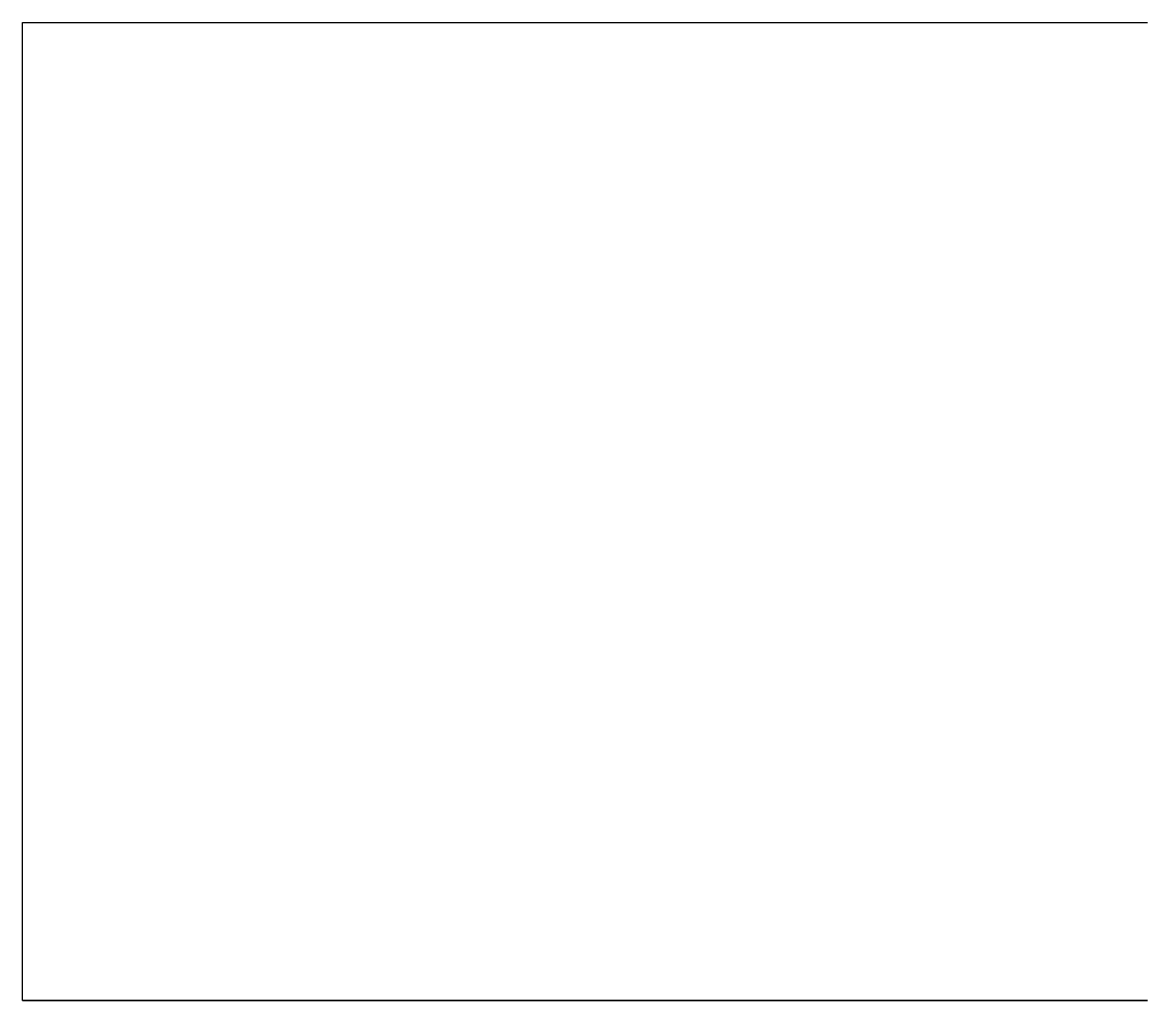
# Model space of a CAD drawing. Extents: x -69 to 0, y 0 to 60.
import ezdxf

# ---------------------------------------------------------------- set-up
doc = ezdxf.new("R2010")
doc.units = 0

msp = doc.modelspace()

# ---------------------------------------------------------------- linework, layer by layer
at = {"layer": 'layer0'}
msp.add_polyline3d([(-69, 0, -3), (0, 0, -3), (-69, 0, -3), (-69, 60, -3), (0, 60, -3)], dxfattribs=at)

doc.saveas('drawing.dxf')
